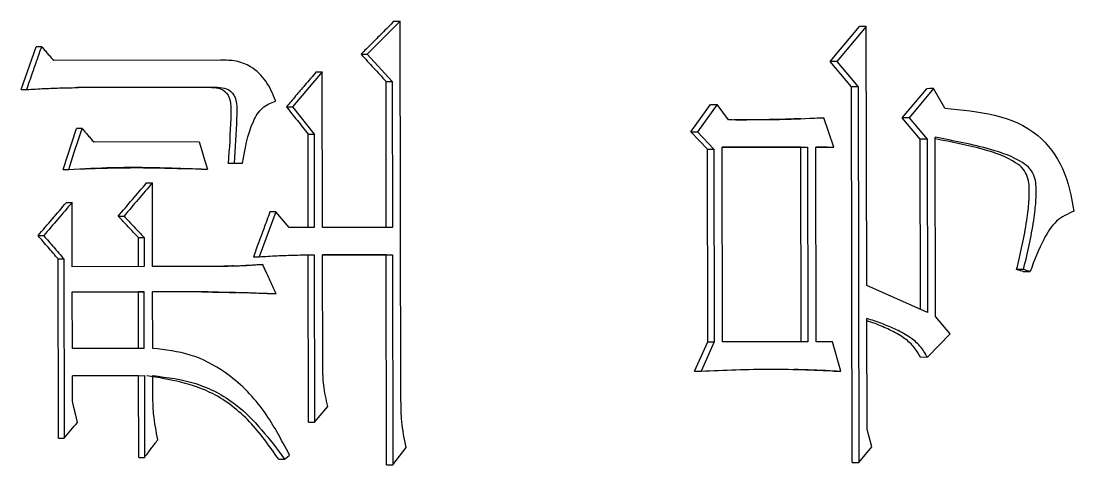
# Model space of a CAD drawing. Header units: millimetres. Extents: x 2384 to 4064, y 886 to 2074.
# Drawn here: x 2953.07 to 2958.91, y 1070.86 to 1073.32 of the extents above; entities that cross this region are included whole.
import ezdxf

# ---------------------------------------------------------------- set-up
doc = ezdxf.new("R2010")
doc.units = ezdxf.units.MM

msp = doc.modelspace()

# ---------------------------------------------------------------- linework, layer by layer
at = {"color": 7, "linetype": 'Continuous', "lineweight": 25}
for p, q in [((2955.1756, 1073.322), (2954.9916, 1073.138)), ((2955.1791, 1071.2127), (2955.1756, 1073.322)), ((2957.5609, 1073.0971), (2957.724, 1073.292)), ((2957.7612, 1073.2922), (2957.5979, 1073.0973)), ((2957.7637, 1071.8535), (2957.7612, 1073.2922)), ((2953.0713, 1072.941), (2953.1545, 1073.1791)), ((2954.9916, 1073.138), (2955.1301, 1072.9867)), ((2954.1787, 1073.1046), (2953.2511, 1073.1036)), ((2957.5979, 1073.0973), (2957.5609, 1073.0971)), ((2957.6792, 1072.9566), (2957.5609, 1073.0971)), ((2957.5979, 1073.0973), (2957.7164, 1072.9568)), ((2954.7426, 1073.0403), (2954.5767, 1072.8455)), ((2954.7441, 1072.175), (2954.7426, 1073.0403)), ((2955.0976, 1072.1751), (2955.0962, 1072.9864)), ((2955.1301, 1072.9867), (2955.1314, 1072.1754)), ((2954.1278, 1072.953), (2953.3804, 1072.9521)), ((2954.1604, 1072.9532), (2953.3907, 1072.9523)), ((2954.128, 1072.953), (2954.1605, 1072.9532)), ((2957.6827, 1070.8688), (2957.6792, 1072.9566)), ((2957.7164, 1072.9568), (2957.7199, 1070.8691)), ((2957.9606, 1072.7838), (2958.0962, 1072.9462)), ((2958.134, 1072.9464), (2957.9982, 1072.784)), ((2958.1976, 1072.8383), (2958.134, 1072.9464)), ((2954.5767, 1072.8455), (2954.6971, 1072.6941)), ((2956.7879, 1072.7069), (2956.8971, 1072.8585)), ((2956.9332, 1072.8587), (2956.8239, 1072.7071)), ((2956.9973, 1072.7722), (2956.9332, 1072.8587)), ((2957.3847, 1072.7792), (2957.4887, 1072.7833)), ((2957.5806, 1072.6213), (2957.5257, 1072.7835)), ((2957.9982, 1072.784), (2957.9606, 1072.7838)), ((2958.0605, 1072.6649), (2957.9606, 1072.7838)), ((2957.9982, 1072.784), (2958.0982, 1072.6651)), ((2953.3042, 1072.4977), (2953.3781, 1072.725)), ((2954.6647, 1072.1749), (2954.6638, 1072.6939)), ((2954.6971, 1072.6941), (2954.6979, 1072.1749)), ((2956.8792, 1072.6096), (2956.7879, 1072.7069)), ((2956.8239, 1072.7071), (2956.9154, 1072.6099)), ((2958.1452, 1071.6808), (2958.1435, 1072.676)), ((2954.0591, 1072.6502), (2953.4748, 1072.6496)), ((2956.8811, 1071.5387), (2956.8792, 1072.6096)), ((2956.9154, 1072.6099), (2956.9172, 1071.539)), ((2956.961, 1072.6207), (2957.435, 1072.6212)), ((2957.3981, 1072.621), (2956.961, 1072.6205)), ((2956.9629, 1071.539), (2956.961, 1072.6207)), ((2957.3981, 1072.621), (2957.435, 1072.6212)), ((2957.4, 1071.5392), (2957.3981, 1072.621)), ((2957.435, 1072.6212), (2957.4368, 1071.5395)), ((2957.4805, 1072.6212), (2957.5806, 1072.6213)), ((2957.4823, 1071.5395), (2957.4805, 1072.6212)), ((2957.5435, 1072.6211), (2957.4805, 1072.621)), ((2957.5435, 1072.6211), (2957.5806, 1072.6213)), ((2958.0621, 1071.7193), (2958.0605, 1072.6649)), ((2958.0982, 1072.6651), (2958.0998, 1071.7024)), ((2953.3042, 1072.4977), (2953.3357, 1072.498)), ((2954.0731, 1072.4986), (2953.9717, 1072.5022)), ((2954.0731, 1072.4986), (2954.1056, 1072.4988)), ((2954.2537, 1072.5314), (2954.221, 1072.5312)), ((2954.2672, 1072.5312), (2954.221, 1072.5312)), ((2954.2537, 1072.5314), (2954.2999, 1072.5315)), ((2954.2672, 1072.5312), (2954.2999, 1072.5315)), ((2953.8008, 1071.9576), (2953.8, 1072.4227)), ((2953.3231, 1072.3139), (2953.3546, 1072.3141)), ((2953.3552, 1071.9571), (2953.3546, 1072.3141)), ((2954.4853, 1072.2612), (2954.3933, 1072.0123)), ((2954.5594, 1072.1748), (2954.4853, 1072.2612)), ((2954.6979, 1072.1749), (2954.5594, 1072.1748)), ((2955.1314, 1072.1754), (2954.7441, 1072.175)), ((2953.7224, 1071.9573), (2953.7221, 1072.1196)), ((2953.7541, 1072.1198), (2953.7544, 1071.9576)), ((2954.7444, 1072.0235), (2955.1317, 1072.0239)), ((2955.0979, 1072.0237), (2955.1317, 1072.0239)), ((2955.1317, 1072.0239), (2955.1337, 1070.8557)), ((2953.2789, 1071.0049), (2953.2772, 1072.0001)), ((2953.3087, 1072.0003), (2953.3104, 1071.0051)), ((2954.6665, 1071.093), (2954.6649, 1072.0232)), ((2954.6982, 1072.0235), (2954.6998, 1071.0932)), ((2955.0979, 1072.0237), (2954.7444, 1072.0233)), ((2954.7454, 1071.3961), (2954.7444, 1072.0235)), ((2955.0998, 1070.8554), (2955.0979, 1072.0237)), ((2953.7544, 1071.9576), (2953.3552, 1071.9571)), ((2954.1066, 1071.9579), (2953.8008, 1071.9576)), ((2958.6314, 1071.9298), (2958.5952, 1071.9406)), ((2958.0998, 1071.7024), (2957.7637, 1071.8535)), ((2953.3555, 1071.8165), (2953.7547, 1071.8169)), ((2953.7226, 1071.8167), (2953.3555, 1071.8163)), ((2953.356, 1071.5028), (2953.3555, 1071.8165)), ((2953.7547, 1071.8169), (2953.7226, 1071.8167)), ((2953.7231, 1071.503), (2953.7226, 1071.8167)), ((2953.7552, 1071.5032), (2953.7547, 1071.8169)), ((2954.1068, 1071.8173), (2953.801, 1071.817)), ((2954.0743, 1071.8171), (2953.801, 1071.8168)), ((2953.8016, 1071.5032), (2953.801, 1071.817)), ((2954.0743, 1071.8171), (2954.1068, 1071.8173)), ((2954.1226, 1071.8164), (2954.0743, 1071.8171)), ((2958.2269, 1071.5835), (2958.1452, 1071.6808)), ((2957.765, 1071.053), (2957.764, 1071.6696)), ((2958.1002, 1071.4536), (2958.2269, 1071.5835)), ((2953.7552, 1071.5032), (2953.356, 1071.5028)), ((2956.8084, 1071.3764), (2956.8811, 1071.5387)), ((2956.9172, 1071.539), (2956.8445, 1071.3766)), ((2956.8811, 1071.5387), (2956.9172, 1071.539)), ((2957.4368, 1071.5395), (2956.9629, 1071.539)), ((2957.5733, 1071.5396), (2957.4823, 1071.5395)), ((2957.6191, 1071.3774), (2957.5733, 1071.5396)), ((2958.1002, 1071.4536), (2958.0625, 1071.4533)), ((2953.3563, 1071.3514), (2953.7554, 1071.3518)), ((2953.7234, 1071.3516), (2953.3563, 1071.3512)), ((2953.3565, 1071.2107), (2953.3563, 1071.3514)), ((2953.7234, 1071.3516), (2953.7554, 1071.3518)), ((2953.7242, 1070.8972), (2953.7234, 1071.3516)), ((2953.7554, 1071.3518), (2953.7562, 1070.8975)), ((2953.802, 1071.2545), (2953.8018, 1071.3518)), ((2957.582, 1071.3772), (2957.6191, 1071.3774)), ((2954.6998, 1071.0932), (2954.7735, 1071.1798)), ((2954.6665, 1071.093), (2954.6998, 1071.0932)), ((2957.7925, 1070.9557), (2957.765, 1071.053)), ((2953.2789, 1071.0049), (2953.3104, 1071.0051)), ((2955.1337, 1070.8557), (2955.2072, 1070.9531)), ((2957.7199, 1070.8691), (2957.7925, 1070.9557)), ((2953.7242, 1070.8972), (2953.7562, 1070.8975)), ((2954.5008, 1070.8872), (2954.5339, 1070.8875)), ((2955.0998, 1070.8554), (2955.1337, 1070.8557)), ((2957.6827, 1070.8688), (2957.7199, 1070.8691))]:
    msp.add_line(p, q, dxfattribs=at)
at = {"color": 7, "linetype": 'Continuous', "lineweight": 25, "flags": 128}
for points in [[(2955.1417, 1073.3218), (2955.1606, 1073.3219), (2955.1756, 1073.322)], [(2957.7612, 1073.2922), (2957.7404, 1073.2921), (2957.724, 1073.292)], [(2953.1858, 1073.1793), (2953.1683, 1073.1792), (2953.1545, 1073.1791)], [(2954.9579, 1073.1377), (2954.9767, 1073.1379), (2954.9916, 1073.138)], [(2954.7093, 1073.0401), (2954.728, 1073.0402), (2954.7426, 1073.0403)], [(2955.0962, 1072.9864), (2955.1152, 1072.9866), (2955.1301, 1072.9867)], [(2953.0713, 1072.941), (2953.0888, 1072.9411), (2953.1025, 1072.9412)], [(2957.7164, 1072.9568), (2957.6955, 1072.9567), (2957.6792, 1072.9566)], [(2958.134, 1072.9464), (2958.1128, 1072.9463), (2958.0962, 1072.9462)], [(2954.5436, 1072.8452), (2954.5622, 1072.8454), (2954.5767, 1072.8455)], [(2956.8971, 1072.8585), (2956.9173, 1072.8586), (2956.9332, 1072.8587)], [(2957.4887, 1072.7833), (2957.5094, 1072.7834), (2957.5257, 1072.7835)], [(2953.3357, 1072.498), (2953.3665, 1072.5925), (2953.3881, 1072.6589), (2953.4097, 1072.7252)], [(2953.4097, 1072.7252), (2953.392, 1072.7251), (2953.3781, 1072.725)], [(2954.6638, 1072.6939), (2954.6824, 1072.694), (2954.6971, 1072.6941)], [(2956.7879, 1072.7069), (2956.8081, 1072.707), (2956.8239, 1072.7071)], [(2954.0591, 1072.6502), (2954.0737, 1072.6026), (2954.0897, 1072.5507), (2954.1056, 1072.4988)], [(2956.8792, 1072.6096), (2956.8995, 1072.6098), (2956.9154, 1072.6099)], [(2958.0982, 1072.6651), (2958.0771, 1072.665), (2958.0605, 1072.6649)], [(2953.7679, 1072.4225), (2953.7859, 1072.4226), (2953.8, 1072.4227)], [(2954.4853, 1072.2612), (2954.4668, 1072.2611), (2954.4523, 1072.261)], [(2953.6107, 1072.2385), (2953.6286, 1072.2386), (2953.6426, 1072.2387)], [(2953.1656, 1072.1298), (2953.1831, 1072.1299), (2953.1969, 1072.13)], [(2953.7221, 1072.1196), (2953.74, 1072.1197), (2953.7541, 1072.1198)], [(2953.2772, 1072.0001), (2953.2949, 1072.0002), (2953.3087, 1072.0003)], [(2954.3604, 1072.0121), (2954.3788, 1072.0122), (2954.3933, 1072.0123)], [(2954.379, 1071.9688), (2954.3974, 1071.969), (2954.4119, 1071.9691)], [(2958.6336, 1071.9409), (2958.618, 1071.9408), (2958.6066, 1071.9407), (2958.5952, 1071.9406)], [(2958.6314, 1071.9298), (2958.647, 1071.9299), (2958.6584, 1071.93), (2958.6698, 1071.9301)], [(2954.4861, 1071.8069), (2954.4676, 1071.8068), (2954.4531, 1071.8067)], [(2956.8084, 1071.3764), (2956.8286, 1071.3765), (2956.8445, 1071.3766)], [(2953.3846, 1071.0918), (2953.3731, 1071.1403), (2953.3648, 1071.1755), (2953.3565, 1071.2107)], [(2954.5339, 1070.8875), (2954.5477, 1070.8983), (2954.5616, 1070.9091)]]:
    msp.add_lwpolyline(points, dxfattribs=at)
at = {"color": 7, "linetype": 'Continuous', "lineweight": 25}
for points, knots in [([(2955.1417, 1073.3218), (2955.1188, 1073.299), (2955.0768, 1073.2568), (2955.0156, 1073.1955), (2954.9771, 1073.157), (2954.9579, 1073.1377)], [0, 0, 0, 0, 0.37251, 0.686255, 1, 1, 1, 1]), ([(2953.1025, 1072.9412), (2953.1135, 1072.9725), (2953.1328, 1073.0278), (2953.1606, 1073.1072), (2953.1774, 1073.1552), (2953.1858, 1073.1793)], [0, 0, 0, 0, 0.394054, 0.697027, 1, 1, 1, 1]), ([(2953.1858, 1073.1793), (2953.1913, 1073.173), (2953.2021, 1073.1604), (2953.2185, 1073.1415), (2953.2348, 1073.1226), (2953.2456, 1073.1099), (2953.2511, 1073.1036)], [0, 0, 0, 0, 0.25, 0.5, 0.75, 1, 1, 1, 1]), ([(2954.9579, 1073.1377), (2954.981, 1073.1125), (2955.0271, 1073.0621), (2955.0732, 1073.0116), (2955.0962, 1072.9864)], [0, 0, 0, 0, 0.5, 1, 1, 1, 1]), ([(2954.4843, 1072.8778), (2954.4684, 1072.916), (2954.4371, 1072.9909), (2954.3562, 1073.0687), (2954.265, 1073.104), (2954.2074, 1073.1044), (2954.1787, 1073.1046)], [0, 0, 0, 0, 0.2915358, 0.5725288, 0.7872385, 1, 1, 1, 1]), ([(2954.7093, 1073.0401), (2954.6883, 1073.0154), (2954.6501, 1072.9705), (2954.5949, 1072.9055), (2954.5607, 1072.8653), (2954.5436, 1072.8452)], [0, 0, 0, 0, 0.380988, 0.690494, 1, 1, 1, 1]), ([(2953.1025, 1072.9412), (2953.1354, 1072.9433), (2953.1999, 1072.9474), (2953.2959, 1072.9507), (2953.3591, 1072.9518), (2953.3907, 1072.9523)], [0, 0, 0, 0, 0.342501, 0.6712, 1, 1, 1, 1]), ([(2954.1278, 1072.953), (2954.1452, 1072.9521), (2954.1803, 1072.9504), (2954.2283, 1072.9118), (2954.2369, 1072.8471), (2954.2332, 1072.7212), (2954.2264, 1072.6153), (2954.221, 1072.5312)], [0, 0, 0, 0, 0.110602, 0.223798, 0.354665, 0.487682, 1, 1, 1, 1]), ([(2954.1604, 1072.9532), (2954.1778, 1072.9524), (2954.2129, 1072.9507), (2954.261, 1072.9121), (2954.2696, 1072.8473), (2954.2659, 1072.7214), (2954.2591, 1072.6155), (2954.2537, 1072.5314)], [0, 0, 0, 0, 0.110716, 0.223974, 0.35482, 0.487804, 1, 1, 1, 1]), ([(2954.2999, 1072.5315), (2954.3135, 1072.6105), (2954.3323, 1072.7197), (2954.4035, 1072.8458), (2954.4578, 1072.8673), (2954.4843, 1072.8778)], [0, 0, 0, 0, 0.573316, 0.79235, 1, 1, 1, 1]), ([(2954.5436, 1072.8452), (2954.5538, 1072.8325), (2954.574, 1072.807), (2954.6141, 1072.7565), (2954.644, 1072.7188), (2954.6638, 1072.6939)], [0, 0, 0, 0, 0.252881, 0.505763, 1, 1, 1, 1]), ([(2957.5257, 1072.7835), (2957.4568, 1072.7801), (2957.3344, 1072.7739), (2957.1582, 1072.772), (2957.0509, 1072.7721), (2956.9973, 1072.7722)], [0, 0, 0, 0, 0.39197, 0.69595, 1, 1, 1, 1]), ([(2958.1976, 1072.8383), (2958.3853, 1072.8203), (2958.6498, 1072.795), (2958.8682, 1072.506), (2958.8979, 1072.347), (2958.9131, 1072.2656)], [0, 0, 0, 0, 0.544628, 0.767125, 1, 1, 1, 1]), ([(2953.4097, 1072.7252), (2953.4151, 1072.7189), (2953.426, 1072.7063), (2953.4422, 1072.6874), (2953.4585, 1072.6685), (2953.4694, 1072.6559), (2953.4748, 1072.6496)], [0, 0, 0, 0, 0.25, 0.5, 0.75, 1, 1, 1, 1]), ([(2957.3979, 1072.7793), (2957.3979, 1072.7793), (2957.3979, 1072.7793), (2957.3969, 1072.7793), (2957.3525, 1072.7776), (2957.2365, 1072.7738), (2957.1269, 1072.7726), (2957.0618, 1072.7723), (2957.0377, 1072.7722), (2957.0287, 1072.7722), (2957.0263, 1072.7722), (2957.026, 1072.7722), (2957.0257, 1072.7722)], [0, 0, 0, 0, 0.0029671, 0.0079837, 0.0138587, 0.4315314, 0.7221902, 0.8365004, 0.9048639, 0.9215303, 0.9383366, 1, 1, 1, 1]), ([(2958.6336, 1071.9409), (2958.6548, 1072.0314), (2958.6804, 1072.1409), (2958.6993, 1072.2835), (2958.7058, 1072.3645), (2958.7023, 1072.4448), (2958.6712, 1072.5047), (2958.5904, 1072.5647), (2958.4115, 1072.6248), (2958.2463, 1072.6563), (2958.1435, 1072.676)], [0, 0, 0, 0, 0.23813, 0.287988, 0.366961, 0.446683, 0.487555, 0.537236, 0.712014, 1, 1, 1, 1]), ([(2958.5952, 1071.9406), (2958.6164, 1072.0312), (2958.642, 1072.1407), (2958.6608, 1072.2833), (2958.6673, 1072.3643), (2958.6638, 1072.4446), (2958.6327, 1072.5045), (2958.552, 1072.5645), (2958.3857, 1072.6208), (2958.2334, 1072.6501), (2958.1435, 1072.6674)], [0, 0, 0, 0, 0.247038, 0.298797, 0.38071, 0.463398, 0.505815, 0.557369, 0.738664, 1, 1, 1, 1]), ([(2953.3357, 1072.498), (2953.4166, 1072.5022), (2953.5854, 1072.5111), (2953.7982, 1072.5092), (2953.9739, 1072.5037), (2954.0617, 1072.5004), (2954.1056, 1072.4988)], [0, 0, 0, 0, 0.314792, 0.657213, 0.8286, 1, 1, 1, 1]), ([(2953.3995, 1072.5008), (2953.3995, 1072.5008), (2953.3995, 1072.5008), (2953.3997, 1072.5008), (2953.4007, 1072.5008), (2953.4053, 1072.501), (2953.4449, 1072.5023), (2953.5221, 1072.5048), (2953.6105, 1072.5067), (2953.7008, 1072.5076), (2953.7777, 1072.5072), (2953.8565, 1072.5057), (2953.9167, 1072.5041), (2953.9514, 1072.503), (2953.9751, 1072.5022)], [0, 0, 0, 0, 0.000557, 0.001592, 0.003956, 0.010433, 0.031511, 0.219847, 0.388975, 0.477914, 0.683508, 0.811935, 0.871568, 1, 1, 1, 1]), ([(2953.6107, 1072.2385), (2953.6369, 1072.2691), (2953.6893, 1072.3305), (2953.7417, 1072.3918), (2953.7679, 1072.4225)], [0, 0, 0, 0, 0.5, 1, 1, 1, 1]), ([(2953.8, 1072.4227), (2953.7738, 1072.3921), (2953.7213, 1072.3307), (2953.6688, 1072.2694), (2953.6426, 1072.2387)], [0, 0, 0, 0, 0.5, 1, 1, 1, 1]), ([(2953.1656, 1072.1298), (2953.1919, 1072.1605), (2953.2444, 1072.2218), (2953.2969, 1072.2832), (2953.3231, 1072.3139)], [0, 0, 0, 0, 0.5, 1, 1, 1, 1]), ([(2953.3546, 1072.3141), (2953.3284, 1072.2834), (2953.2758, 1072.2221), (2953.2232, 1072.1607), (2953.1969, 1072.13)], [0, 0, 0, 0, 0.5, 1, 1, 1, 1]), ([(2954.4523, 1072.261), (2954.4409, 1072.23), (2954.4198, 1072.173), (2954.3892, 1072.09), (2954.37, 1072.0381), (2954.3604, 1072.0121)], [0, 0, 0, 0, 0.374076, 0.687038, 1, 1, 1, 1]), ([(2958.9131, 1072.2656), (2958.8789, 1072.25), (2958.8087, 1072.2179), (2958.731, 1072.0904), (2958.6932, 1071.9912), (2958.6698, 1071.9301)], [0, 0, 0, 0, 0.2676, 0.548585, 1, 1, 1, 1]), ([(2953.7221, 1072.1196), (2953.7035, 1072.1394), (2953.6664, 1072.179), (2953.6293, 1072.2186), (2953.6107, 1072.2385)], [0, 0, 0, 0, 0.500001, 1, 1, 1, 1]), ([(2953.6426, 1072.2387), (2953.6612, 1072.2189), (2953.6984, 1072.1792), (2953.7356, 1072.1396), (2953.7541, 1072.1198)], [0, 0, 0, 0, 0.500001, 1, 1, 1, 1]), ([(2953.2772, 1072.0001), (2953.2586, 1072.0217), (2953.2214, 1072.065), (2953.1842, 1072.1082), (2953.1656, 1072.1298)], [0, 0, 0, 0, 0.500001, 1, 1, 1, 1]), ([(2953.1969, 1072.13), (2953.2156, 1072.1084), (2953.2528, 1072.0652), (2953.2901, 1072.022), (2953.3087, 1072.0003)], [0, 0, 0, 0, 0.500001, 1, 1, 1, 1]), ([(2954.4119, 1071.9691), (2954.3775, 1071.9664), (2954.3096, 1071.9612), (2954.2077, 1071.9585), (2954.1403, 1071.9581), (2954.1066, 1071.9579)], [0, 0, 0, 0, 0.338395, 0.669103, 1, 1, 1, 1]), ([(2954.2482, 1071.9616), (2954.258, 1071.962), (2954.3017, 1071.9636), (2954.3453, 1071.9665), (2954.379, 1071.9688)], [0, 0, 0, 0, 0.226005, 1, 1, 1, 1]), ([(2954.3933, 1072.0123), (2954.4255, 1072.0144), (2954.4924, 1072.0186), (2954.5941, 1072.0219), (2954.6635, 1072.0229), (2954.6982, 1072.0235)], [0, 0, 0, 0, 0.3172732, 0.6585793, 1, 1, 1, 1]), ([(2954.4861, 1071.8069), (2954.4737, 1071.8339), (2954.449, 1071.888), (2954.4242, 1071.942), (2954.4119, 1071.9691)], [0, 0, 0, 0, 0.5000008, 1, 1, 1, 1]), ([(2954.2485, 1071.9613), (2954.2391, 1071.9609), (2954.2186, 1071.9599), (2954.1893, 1071.9589), (2954.1736, 1071.9584)], [0, 0, 0, 0, 0.463115, 1, 1, 1, 1]), ([(2958.6698, 1071.9301), (2958.6668, 1071.931), (2958.6593, 1071.9332), (2958.6472, 1071.9368), (2958.6382, 1071.9395), (2958.6336, 1071.9409)], [0, 0, 0, 0, 0.2499925, 0.6250015, 1, 1, 1, 1]), ([(2954.1068, 1071.8173), (2954.1471, 1071.8169), (2954.2305, 1071.8162), (2954.357, 1071.8117), (2954.4431, 1071.8085), (2954.4861, 1071.8069)], [0, 0, 0, 0, 0.318395, 0.659185, 1, 1, 1, 1]), ([(2954.121, 1071.8166), (2954.1299, 1071.8165), (2954.1503, 1071.8162), (2954.2022, 1071.8153), (2954.2406, 1071.8142), (2954.269, 1071.8133)], [0, 0, 0, 0, 0.168179, 0.382455, 1, 1, 1, 1]), ([(2954.4531, 1071.8067), (2954.4133, 1071.8082), (2954.3506, 1071.8107), (2954.2879, 1071.8126), (2954.2651, 1071.8133)], [0, 0, 0, 0, 0.635547, 1, 1, 1, 1]), ([(2958.1002, 1071.4536), (2958.0875, 1071.4752), (2958.0625, 1071.518), (2958.0013, 1071.5685), (2957.9285, 1071.6077), (2957.8472, 1071.6422), (2957.7917, 1071.6605), (2957.764, 1071.6696)], [0, 0, 0, 0, 0.176065, 0.348002, 0.566634, 0.783694, 1, 1, 1, 1]), ([(2958.0625, 1071.4533), (2958.0498, 1071.475), (2958.0248, 1071.5177), (2957.9637, 1071.5682), (2957.891, 1071.6073), (2957.8221, 1071.6371), (2957.7792, 1071.6514), (2957.764, 1071.6565)], [0, 0, 0, 0, 0.195195, 0.385749, 0.627995, 0.868475, 1, 1, 1, 1]), ([(2954.5616, 1070.9091), (2954.5147, 1070.9981), (2954.4223, 1071.1738), (2954.2293, 1071.3666), (2954.0144, 1071.4788), (2953.8722, 1071.4951), (2953.8016, 1071.5032)], [0, 0, 0, 0, 0.289657, 0.571456, 0.787204, 1, 1, 1, 1]), ([(2954.7735, 1071.1798), (2954.7642, 1071.2195), (2954.7477, 1071.2907), (2954.7461, 1071.3638), (2954.7454, 1071.3961)], [0, 0, 0, 0, 0.558835, 1, 1, 1, 1]), ([(2956.8445, 1071.3766), (2956.909, 1071.3797), (2957.038, 1071.3858), (2957.2317, 1071.3891), (2957.4255, 1071.3853), (2957.5545, 1071.38), (2957.6191, 1071.3774)], [0, 0, 0, 0, 0.2495838, 0.499194, 0.74954, 1, 1, 1, 1]), ([(2957.582, 1071.3772), (2957.5183, 1071.3804), (2957.4445, 1071.3842), (2957.3705, 1071.3852), (2957.3603, 1071.3853)], [0, 0, 0, 0, 0.862207, 1, 1, 1, 1]), ([(2954.5008, 1070.8872), (2954.4499, 1070.9595), (2954.3494, 1071.1023), (2954.1072, 1071.2942), (2953.8968, 1071.33), (2953.7697, 1071.3516)], [0, 0, 0, 0, 0.2890797, 0.570701, 1, 1, 1, 1]), ([(2953.8018, 1071.3518), (2953.8824, 1071.3419), (2954.0447, 1071.3219), (2954.316, 1071.1785), (2954.4506, 1070.9986), (2954.5339, 1070.8875)], [0, 0, 0, 0, 0.273464, 0.551009, 1, 1, 1, 1]), ([(2953.8302, 1070.9949), (2953.821, 1071.0428), (2953.8044, 1071.1286), (2953.8027, 1071.216), (2953.802, 1071.2545)], [0, 0, 0, 0, 0.5592, 1, 1, 1, 1]), ([(2955.2072, 1070.9531), (2955.198, 1071.001), (2955.1815, 1071.0867), (2955.1799, 1071.1741), (2955.1791, 1071.2127)], [0, 0, 0, 0, 0.5592, 1, 1, 1, 1]), ([(2953.3104, 1071.0051), (2953.3228, 1071.0196), (2953.3475, 1071.0485), (2953.3722, 1071.0773), (2953.3846, 1071.0918)], [0, 0, 0, 0, 0.500001, 1, 1, 1, 1]), ([(2953.7562, 1070.8975), (2953.7686, 1070.9137), (2953.7932, 1070.9462), (2953.8179, 1070.9787), (2953.8302, 1070.9949)], [0, 0, 0, 0, 0.5, 1, 1, 1, 1])]:
    msp.add_open_spline(points, degree=3, knots=knots, dxfattribs=at)

doc.saveas('drawing.dxf')
